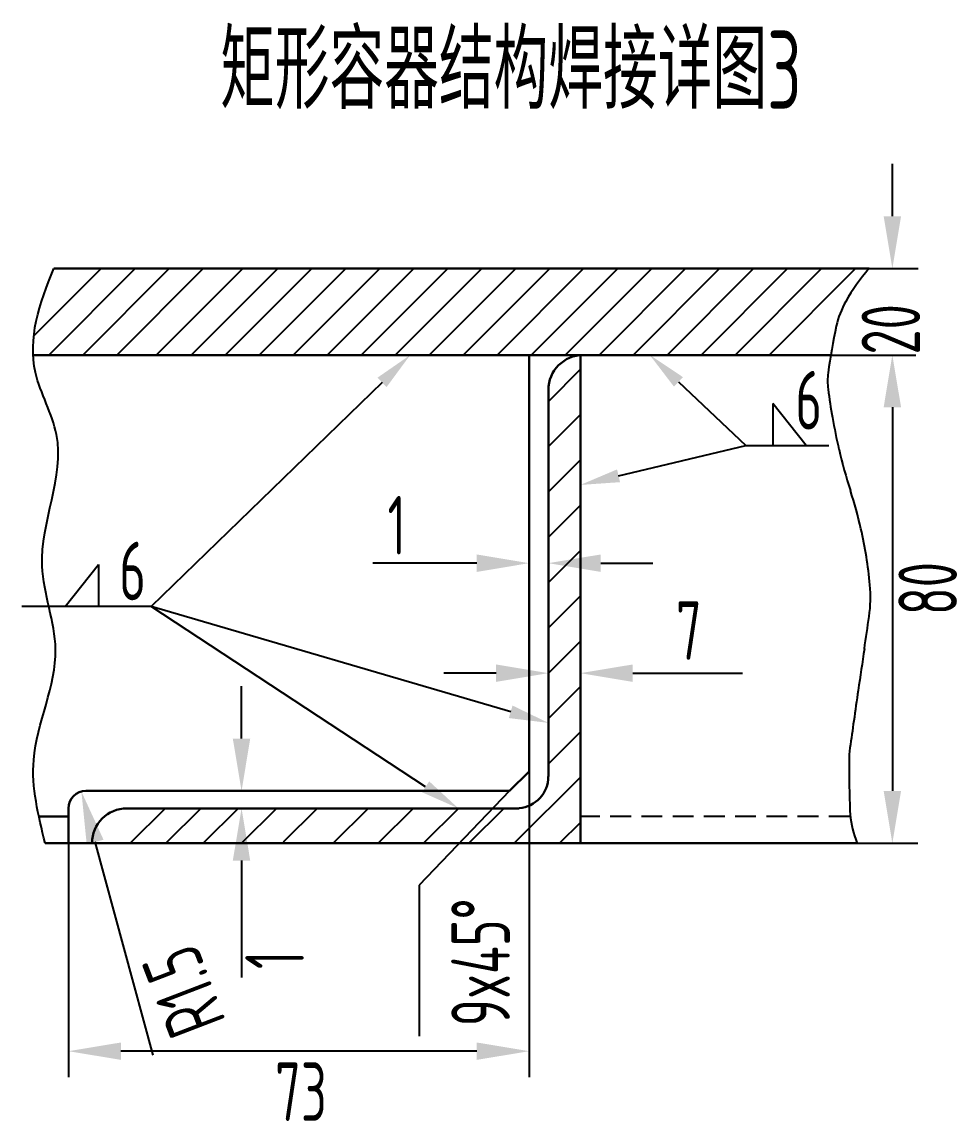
# Model space of a CAD drawing. Header units: millimetres. Extents: x 115735 to 194929, y 30422 to 45272.
# Drawn here: x 126932 to 128727, y 35226 to 37337 of the extents above; entities that cross this region are included whole.
import ezdxf
from ezdxf.enums import TextEntityAlignment as Align

# ---------------------------------------------------------------- set-up
doc = ezdxf.new("R2010")
doc.units = ezdxf.units.MM
doc.linetypes.add('DASHED', pattern=[0.75, 0.5, -0.25])
for name, color, linetype in [('2', 4, 'Continuous'), ('2细线层', 4, 'Continuous'), ('DATA', 4, 'Continuous'), ('DIM', 3, 'Continuous'), ('DIMEN', 4, 'Continuous'), ('HIDDEN0', 6, 'DASHED')]:
    doc.layers.add(name, color=color, linetype=linetype)
doc.layers.add('DRAWING', color=7, linetype='Continuous', lineweight=30)
doc.styles.add('JEREH', font='isocp.shx', dxfattribs={"width": 0.7, "bigfont": 'hzfs.shx'})

msp = doc.modelspace()

# ---------------------------------------------------------------- linework, layer by layer
at = {"layer": '2', "ltscale": 5}
for p, q in [((128603.1, 36964.2), (128603.1, 37064.7)), ((128558.3, 36863.8), (128652.5, 36863.8)), ((128484.9, 36697.6), (128648.2, 36697.6)), ((128603.1, 36597.2), (128603.1, 36496.7)), ((128603.1, 36597.2), (128603.1, 35860.3)), ((127905.7, 36260.5), (127905.7, 36348)), ((127942.6, 36260.5), (127942.6, 36348)), ((127805.2, 36297.8), (127605.5, 36297.8)), ((128043.1, 36297.8), (128143.5, 36297.8)), ((127942.6, 36259.4), (127942.6, 36036.2)), ((128004.1, 36259.4), (128004.1, 36036.2)), ((127842.1, 36086.5), (127741.6, 36086.5)), ((128104.6, 36086.5), (128315.1, 36086.5)), ((127905.7, 35897.9), (127905.7, 35310.1)), ((127021.3, 35759.8), (127021.3, 35310.1)), ((128535.9, 35759.8), (128651.8, 35759.8)), ((127805.2, 35360.3), (127121.8, 35360.3))]:
    msp.add_line(p, q, dxfattribs=at)
for points in [[(128619.9, 36964.2), (128586.4, 36964.2), (128603.1, 36863.8)], [(128619.9, 36597.2), (128586.4, 36597.2), (128603.1, 36697.6)], [(128619.9, 36597.2), (128586.4, 36597.2), (128603.1, 36697.6)], [(127805.2, 36281), (127805.2, 36314.5), (127905.7, 36297.8)], [(128043.1, 36281), (128043.1, 36314.5), (127942.6, 36297.8)], [(127842.1, 36069.7), (127842.1, 36103.2), (127942.6, 36086.5)], [(128104.6, 36069.7), (128104.6, 36103.2), (128004.1, 36086.5)], [(128619.9, 35860.3), (128586.4, 35860.3), (128603.1, 35759.8)], [(127121.8, 35343.6), (127121.8, 35377), (127021.3, 35360.3)], [(127805.2, 35343.6), (127805.2, 35377), (127905.7, 35360.3)]]:
    msp.add_solid(points, dxfattribs=at)
at = {"layer": 'DIM', "extrusion": (0, 0, -1)}
for p, q in [((127623.2, 36645.1), (127180.1, 36214.6)), ((128192.4, 36646), (128322.1, 36524.1)), ((128077.4, 36465.6), (128322.1, 36524.1)), ((127707, 35868.2), (127180.1, 36214.6)), ((127870.3, 36012.2), (127180.1, 36214.6))]:
    msp.add_line(p, q, dxfattribs=at)
at = {"layer": 'DIM'}
for p, q in [((128373.8, 36604.6), (128373.8, 36524.1)), ((128437.6, 36524.1), (128373.8, 36604.6)), ((128322.1, 36524.1), (128481.4, 36524.1)), ((127015.1, 36214.6), (127078.9, 36295)), ((127078.9, 36295), (127078.9, 36214.6)), ((127180.1, 36214.6), (126931.9, 36214.6)), ((127868, 35860.3), (127694.7, 35679.1)), ((127694.7, 35679.1), (127694.7, 35389.3))]:
    msp.add_line(p, q, dxfattribs=at)
at = {"layer": 'DIM', "ltscale": 5}
for p, q in [((127353.5, 35960.7), (127353.5, 36061.2)), ((127353.5, 35860.3), (127403.7, 35860.3)), ((127420.5, 35826.8), (127303.3, 35826.8)), ((127183.9, 35352.4), (127072.4, 35762.2)), ((127353.5, 35726.3), (127353.5, 35502))]:
    msp.add_line(p, q, dxfattribs=at)
at = {"layer": 'DIM'}
msp.add_open_spline([(126976.5, 35759.8), (126963.3, 35813.3), (126932.3, 35938.5), (127025.7, 36114.4), (126937.5, 36321.6), (127037.2, 36506.3), (126929.3, 36687.6), (126965, 36796.1), (126993, 36863.8)], degree=3, knots=[0, 0, 0, 0, 96.580472, 225.799832, 322.479953, 474.162824, 549.140763, 671.560698, 671.560698, 671.560698, 671.560698], dxfattribs=at)
at = {"layer": 'DIM', "extrusion": (0, 0, -1)}
for points in [[(-127614.5, 36654.1), (-127677.3, 36697.6), (-127632, 36636.1)], [(-128183.8, 36636.9), (-128137.5, 36697.6), (-128201, 36655.2)], [(-128080.3, 36453.4), (-128004.1, 36448.1), (-128074.5, 36477.9)], [(-127873.8, 36024.3), (-127942.6, 35991), (-127866.7, 36000.2)], [(-127713.8, 35878.7), (-127769.9, 35826.8), (-127700.1, 35857.7)]]:
    msp.add_solid(points, dxfattribs=at)
at = {"layer": 'DIM', "ltscale": 5}
for points in [[(127370.2, 35960.7), (127336.7, 35960.7), (127353.5, 35860.3)], [(127088.5, 35766.5), (127056.2, 35757.8), (127046, 35859.1)], [(127370.2, 35726.3), (127336.7, 35726.3), (127353.5, 35826.8)]]:
    msp.add_solid(points, dxfattribs=at)
at = {"layer": 'DIMEN'}
for p, q in [((126954.6, 36734.3), (127084.1, 36863.8)), ((126983.2, 36697.6), (127149.4, 36863.8)), ((127048.5, 36697.6), (127214.6, 36863.8)), ((127113.8, 36697.6), (127279.9, 36863.8)), ((127189.8, 36697.6), (127355.9, 36863.8)), ((127256.9, 36697.6), (127423, 36863.8)), ((127322.1, 36697.6), (127488.3, 36863.8)), ((127387.4, 36697.6), (127553.5, 36863.8)), ((127452.7, 36697.6), (127618.8, 36863.8)), ((127517.9, 36697.6), (127684.1, 36863.8)), ((127583.2, 36697.6), (127749.4, 36863.8)), ((127648.5, 36697.6), (127814.6, 36863.8)), ((127713.7, 36697.6), (127879.9, 36863.8)), ((127779, 36697.6), (127945.2, 36863.8)), ((127844.3, 36697.6), (128010.4, 36863.8)), ((127909.6, 36697.6), (128075.7, 36863.8)), ((127974.8, 36697.6), (128141, 36863.8)), ((128040.1, 36697.6), (128206.2, 36863.8)), ((128105.4, 36697.6), (128271.5, 36863.8)), ((128170.6, 36697.6), (128336.8, 36863.8)), ((128235.9, 36697.6), (128402, 36863.8)), ((128301.2, 36697.6), (128467.3, 36863.8)), ((128366.4, 36697.6), (128532.6, 36863.8)), ((128004.1, 36670.2), (127942.6, 36608.6)), ((128004.4, 36583.5), (127942.6, 36521.6)), ((128004.1, 36496.1), (127942.6, 36434.6)), ((128004.1, 36409.1), (127942.6, 36347.6)), ((128004.1, 36322.1), (127942.6, 36260.5)), ((128004.1, 36235), (127942.6, 36173.5)), ((128004.1, 36148), (127942.6, 36086.5)), ((128004.1, 36061), (127942.6, 35999.5)), ((128004.1, 35974), (127942.6, 35912.4)), ((128004.1, 35886.9), (127877, 35759.8)), ((127206.8, 35826.8), (127139.8, 35759.8)), ((127275.1, 35826.8), (127208.1, 35759.8)), ((127346.7, 35826.8), (127279.7, 35759.8)), ((127420.5, 35826.8), (127353.5, 35759.8)), ((127498.4, 35826.8), (127433.2, 35761.6)), ((127596.4, 35826.8), (127529.4, 35759.8)), ((127682.9, 35826.8), (127615.9, 35759.8)), ((127769.9, 35826.8), (127702.9, 35759.8)), ((127856.9, 35826.8), (127790, 35759.8)), ((128004.1, 35799.9), (127964, 35759.8))]:
    msp.add_line(p, q, dxfattribs=at)
for centre, radius, start, end in [((128854.7, 36607.1), 392.1, 139.1145, 150.4248), ((128661.8, 36716.6), 170.3, 150.4248, 167.6224), ((129525.4, 36527.1), 1054.4, 167.6224, 172.5735), ((128602.9, 36647.3), 124.2, 172.5735, 187.0349), ((129442.3, 36750.9), 969.9, 187.0349, 190.2981), ((129707.5, 36799.1), 1239.5, 190.2981, 193.1846), ((129490.1, 36748.2), 1016.2, 193.1846, 197.8218), ((127695.6, 36171.2), 868.8, 12.8066, 17.8218), ((127724.5, 36177.8), 839.2, 5.3523, 12.8066), ((128302.1, 36231.9), 259, 351.9138, 5.3523), ((122578.6, 37045.1), 6040, 351.31768, 351.91376), ((138407.6, 34627.9), 9972.5, 171.31768, 171.78157), ((164466.9, 30864.2), 36302.2, 171.78157, 171.87524), ((156383.5, 32018.2), 28136.8, 171.87524, 171.98163), ((128704, 35917.3), 184, 171.9816, 180), ((131046.5, 35917.3), 2526.6, 180, 182.1622), ((128692.9, 35828.5), 171.3, 182.1622, 201.0247), ((128958.8, 35930.6), 456.1, 201.0247, 201.997)]:
    msp.add_arc(centre, radius, start, end, dxfattribs=at)
msp.add_point((127905.7, 36231.9), dxfattribs=at)
at = {"layer": 'DRAWING'}
for p, q in [((128558.3, 36863.8), (126993, 36863.8)), ((128009.6, 36697.6), (126953.3, 36697.6)), ((127905.7, 35897.9), (127905.7, 36697.6)), ((128004.1, 35759.8), (128004.1, 36697.6)), ((128484.9, 36697.6), (128009.6, 36697.6)), ((127942.6, 35888.1), (127942.6, 36630.6)), ((127905.7, 35897.9), (127868, 35860.3)), ((127054.8, 35860.3), (127868, 35860.3)), ((127021.3, 35811.4), (126964.4, 35811.4)), ((127021.3, 35826.8), (127021.3, 35759.8)), ((127133.4, 35826.8), (127886.4, 35826.8)), ((128535.9, 35759.8), (126976.5, 35759.8))]:
    msp.add_line(p, q, dxfattribs=at)
for centre, radius, start, end in [((128009.6, 36630.6), 67, 90, 180), ((127881, 35888.1), 61.5, 275, 0), ((127054.8, 35826.8), 33.5, 90, 180), ((127133.4, 35759.8), 67, 90, 180)]:
    msp.add_arc(centre, radius, start, end, dxfattribs=at)
at = {"layer": 'HIDDEN0', "color": 6, "ltscale": 80}
msp.add_line((128521.3, 35811.4), (128004.1, 35811.4), dxfattribs=at)

# ---------------------------------------------------------------- texts
at = {"layer": '2细线层', "ltscale": 80, "style": 'JEREH', "width": 0.7}
msp.add_text('矩形容器结构焊接详图3', height=150, dxfattribs=at).set_placement((127870.7, 37253.5), align=Align.MIDDLE)
at = {"layer": 'DATA', "style": 'JEREH', "width": 0.7}
for s, rotation, p in [('20', 90, (128656.5, 36698.6)), ('80', 90, (128727.3, 36198.1)), ('R1.5', 111.0215, (127324.4, 35417.7)), ('1', 90, (127473.2, 35518))]:
    msp.add_text(s, height=112.5, rotation=rotation, dxfattribs=at).set_placement(p)
msp.add_text('9x45%%d', height=112.5, rotation=90, dxfattribs=at).set_placement((127812.5, 35408.4), align=Align.MIDDLE_LEFT)
at = {"layer": 'DIM', "color": 4, "style": 'JEREH', "width": 0.7}
for p in [(128416.9, 36610.8), (127118.7, 36282.8)]:
    msp.add_text('6', height=112.5, dxfattribs=at).set_placement(p, align=Align.MIDDLE_LEFT)
for s, p in [('1', (127633.8, 36314.4)), ('7', (128187.5, 36112.2)), ('73', (127418, 35226.2))]:
    msp.add_text(s, height=112.5, dxfattribs=at).set_placement(p)

doc.saveas('drawing.dxf')
